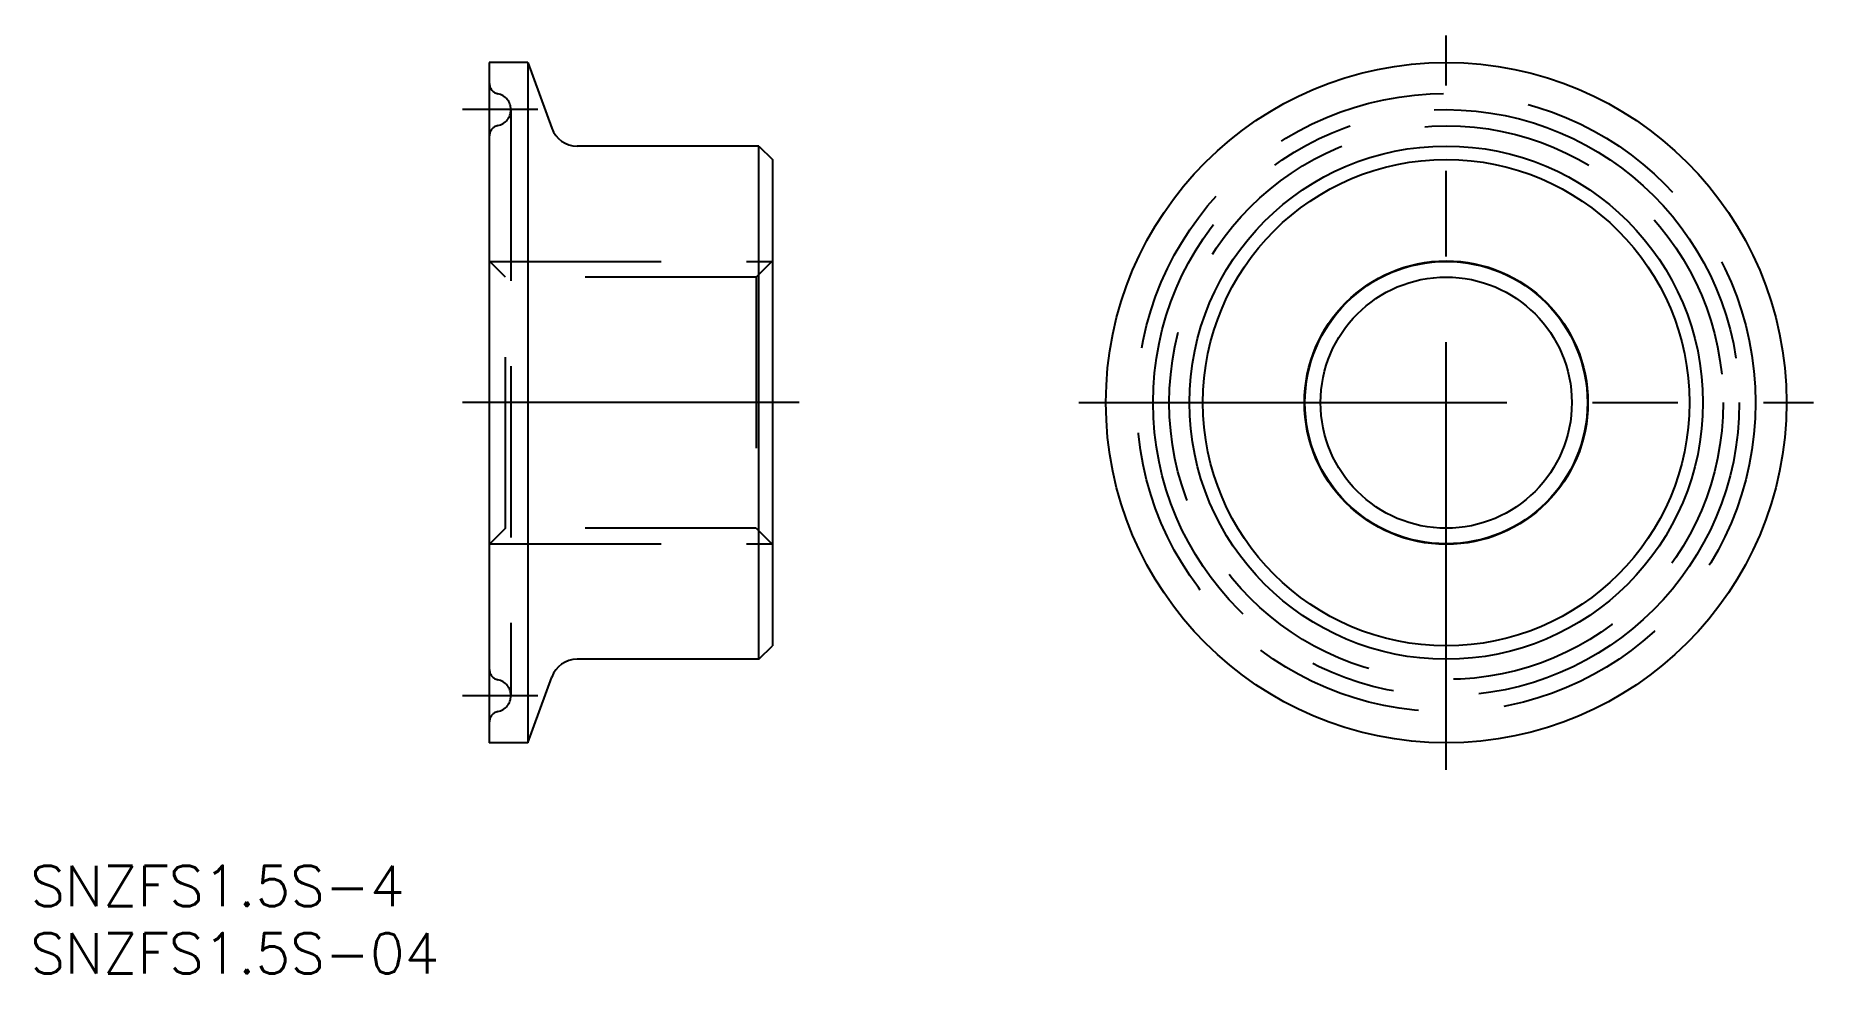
# Model space of a CAD drawing. Extents: x -105 to 27, y -42 to 27.
import ezdxf

# ---------------------------------------------------------------- set-up
doc = ezdxf.new("R2010")
doc.units = 0
doc.linetypes.add('CENTER', pattern=[50.8, 31.75, -6.35, 6.35, -6.35])
doc.linetypes.add('DASHED', pattern=[19.05, 12.7, -6.35])
doc.layers.get('0').update_dxf_attribs({"linetype": 'CONTINUOUS'})
doc.layers.add('CENTER', color=1, linetype='CENTER')
doc.styles.get("Standard").update_dxf_attribs({"font": 'txt.shx', "height": 3, "bigfont": 'bigfont.shx'})

msp = doc.modelspace()

# ---------------------------------------------------------------- linework, layer by layer
at = {"color": 7, "linetype": 'CONTINUOUS'}
for p, q in [((-71, 25.25), (-71, -25.25)), ((-68.15, 25.25), (-71, 25.25)), ((-68.15, 25.25), (-68.15, -25.25)), ((-68.15, 25.25), (-66.37, 20.37)), ((-51, 19.05), (-64.49, 19.05)), ((-51, 19.05), (-50, 18.05)), ((-51, -19.05), (-51, 19.05)), ((-50, 18.05), (-50, -18.05)), ((-51, -19.05), (-50, -18.05)), ((-51, -19.05), (-64.49, -19.05)), ((-68.15, -25.25), (-66.37, -20.37)), ((-68.15, -25.25), (-71, -25.25))]:
    msp.add_line(p, q, dxfattribs=at)
at = {"color": 3, "linetype": 'DASHED'}
for p, q in [((-69.4, 21.75), (-69.4, -21.75)), ((-69.8, 9.32), (-71, 10.52)), ((-70.96, 10.48), (-50.04, 10.48)), ((-51.2, 9.32), (-69.8, 9.32)), ((-69.8, -9.32), (-69.8, 9.32)), ((-51.2, 9.32), (-50, 10.52)), ((-51.2, 9.32), (-51.2, -9.32)), ((-69.8, -9.32), (-71, -10.52)), ((-70.96, -10.48), (-50.04, -10.48)), ((-51.2, -9.32), (-69.8, -9.32)), ((-51.2, -9.32), (-50, -10.52))]:
    msp.add_line(p, q, dxfattribs=at)
at = {"color": 7, "linetype": 'CONTINUOUS'}
for radius in [25.25, 19.05, 18.05, 10.52, 9.32]:
    msp.add_circle((0, 0), radius, dxfattribs=at)
at = {"color": 3, "linetype": 'DASHED'}
for radius in [22.95, 20.55]:
    msp.add_circle((0, 0), radius, dxfattribs=at)
at = {"color": 3, "linetype": 'CONTINUOUS'}
msp.add_circle((0, 0), 10.48, dxfattribs=at)
at = {"color": 3, "linetype": 'DASHED'}
for centre, radius, start, end in [((-70.2, 23.71), 0.8, 180, 258.463), ((-70.6, 21.75), 1.2, 281.537, 78.463), ((-70.2, 19.79), 0.8, 101.537, 180), ((-70.2, -19.79), 0.8, 180, 258.463), ((-70.6, -21.75), 1.2, 281.537, 78.463), ((-70.2, -23.71), 0.8, 101.537, 180)]:
    msp.add_arc(centre, radius, start, end, dxfattribs=at)
at = {"color": 7, "linetype": 'CONTINUOUS'}
for centre, start, end in [((-64.49, 21.05), 200, 270), ((-64.49, -21.05), 90, 160)]:
    msp.add_arc(centre, 2, start, end, dxfattribs=at)
at = {"layer": 'CENTER', "color": 1, "linetype": 'CENTER'}
for p, q in [((0, -27.25), (0, 27.25)), ((-67.4, 21.75), (-73, 21.75)), ((-48, 0), (-73, 0)), ((-27.25, 0), (27.25, 0)), ((-67.4, -21.75), (-73, -21.75))]:
    msp.add_line(p, q, dxfattribs=at)
msp.add_circle((0, 0), 21.75, dxfattribs=at)

# ---------------------------------------------------------------- texts
at = {"color": 7, "linetype": 'CONTINUOUS'}
for s, p in [('SNZFS1.5S-4', (-105.06, -37.37)), ('SNZFS1.5S-04', (-105.06, -42.37))]:
    msp.add_text(s, height=3, dxfattribs=at).set_placement(p)

doc.saveas('drawing.dxf')
